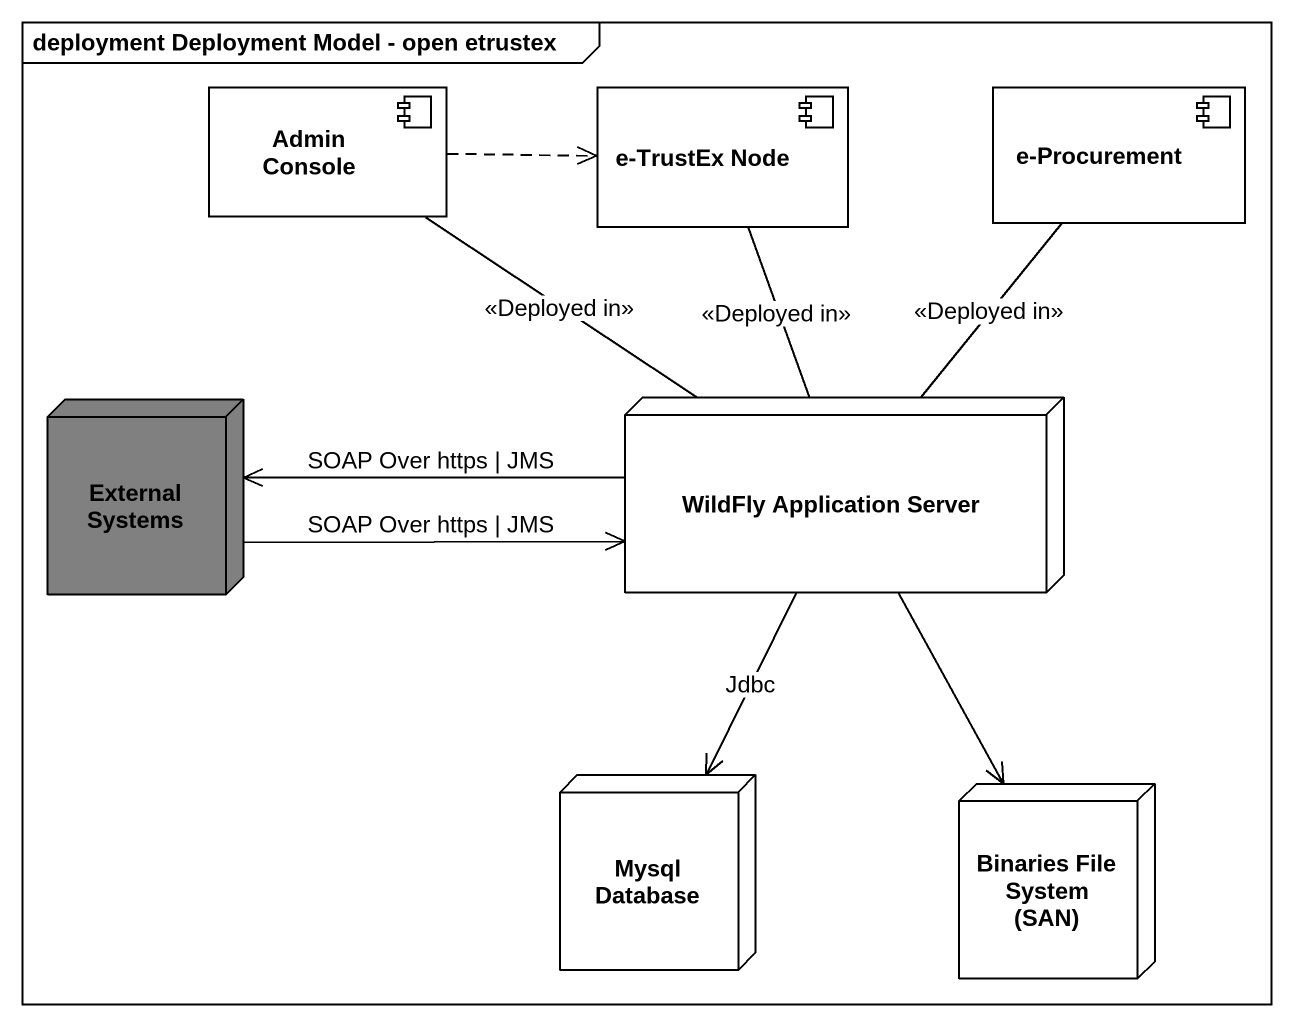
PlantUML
@startuml
mainframe deployment Deployment Model - open etrustex
component "Admin Console" as Admin_Console
component "e-TrustEx Node" as e_TrustEx_Node
component "e-Procurement" as e_Procurement
node "External Systems" as External_Systems #808080
node "WildFly Application Server" as WildFly_Application_Server
node "Mysql Database" as Mysql_Database
node "Binaries File System (SAN)" as Binaries_File_System_SAN
Admin_Console .right.> e_TrustEx_Node
Admin_Console -- WildFly_Application_Server : <<Deployed in>>
e_TrustEx_Node -- WildFly_Application_Server : <<Deployed in>>
External_Systems -right-> WildFly_Application_Server : SOAP Over https | JMS
WildFly_Application_Server -up- e_Procurement : <<Deployed in>>
WildFly_Application_Server -left-> External_Systems : SOAP Over https | JMS
WildFly_Application_Server --> Mysql_Database : Jdbc
WildFly_Application_Server --> Binaries_File_System_SAN
@enduml
